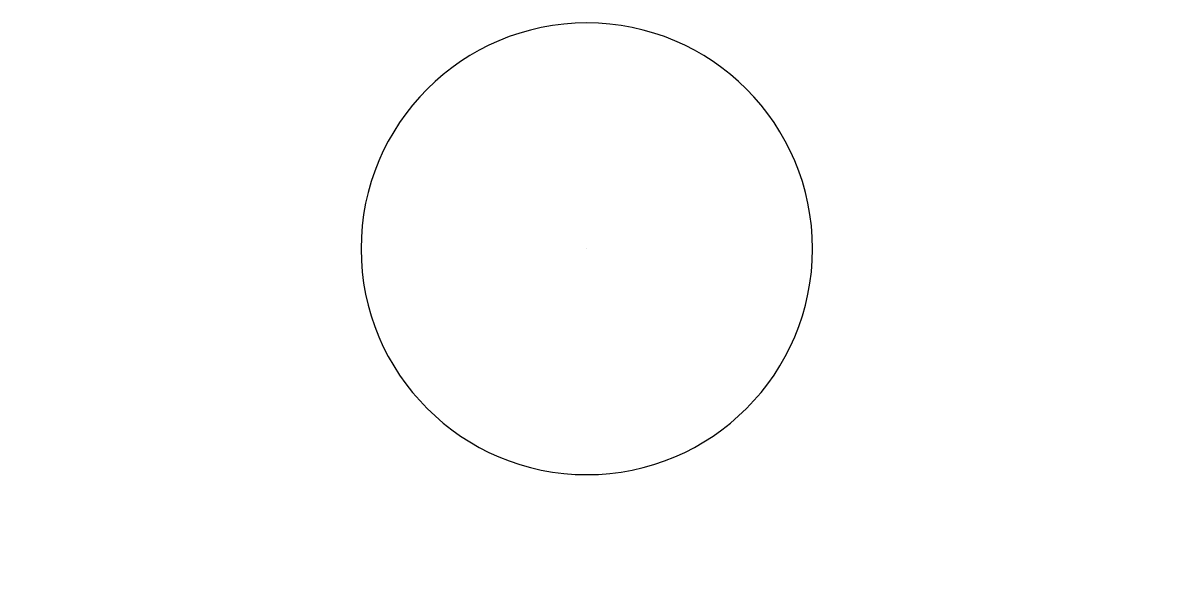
# Model space of a CAD drawing. Header units: metres. Extents: x -0.075 to 0.078, y -0.044 to 0.03.
import ezdxf
from ezdxf.enums import TextEntityAlignment as Align

# ---------------------------------------------------------------- set-up
doc = ezdxf.new("R2010")
doc.units = ezdxf.units.M
doc.layers.add('3D_Mast_XS_Steel01', color=253, linetype='Continuous')
doc.layers.add('3D_Tekst_XS_ColBlackS', color=250, linetype='Continuous')
doc.styles.add('ISOCPEUR', font='isocpeur.ttf', dxfattribs={"height": 1})

msp = doc.modelspace()

# ---------------------------------------------------------------- linework, layer by layer
at = {"layer": '3D_Mast_XS_Steel01'}
msp.add_polyline3d([(0, 0, -0.3), (0, 0, 0.3)], dxfattribs=at)
at = {"layer": '3D_Mast_XS_Steel01', "extrusion": (0, -2.22045e-16, -1)}
msp.add_circle((0, 0), 0.03, dxfattribs=at)

# ---------------------------------------------------------------- texts
at = {"layer": '3D_Tekst_XS_ColBlackS', "extrusion": (0, -1, 2.22045e-16), "style": 'ISOCPEUR', "width": 0.8}
for tag, text, p in [('T04', 'T04', (0, -0.065, 0.044)), ('T05', 'T05', (0, -0.195, 0.044)), ('T03', 'T03', (0, 0.05, 0.044)), ('T02', 'T02', (0, 0.165, 0.044))]:
    msp.add_attdef(tag, text=text, height=0.09, dxfattribs=at).set_placement(p, align=Align.MIDDLE_CENTER)

doc.saveas('drawing.dxf')
